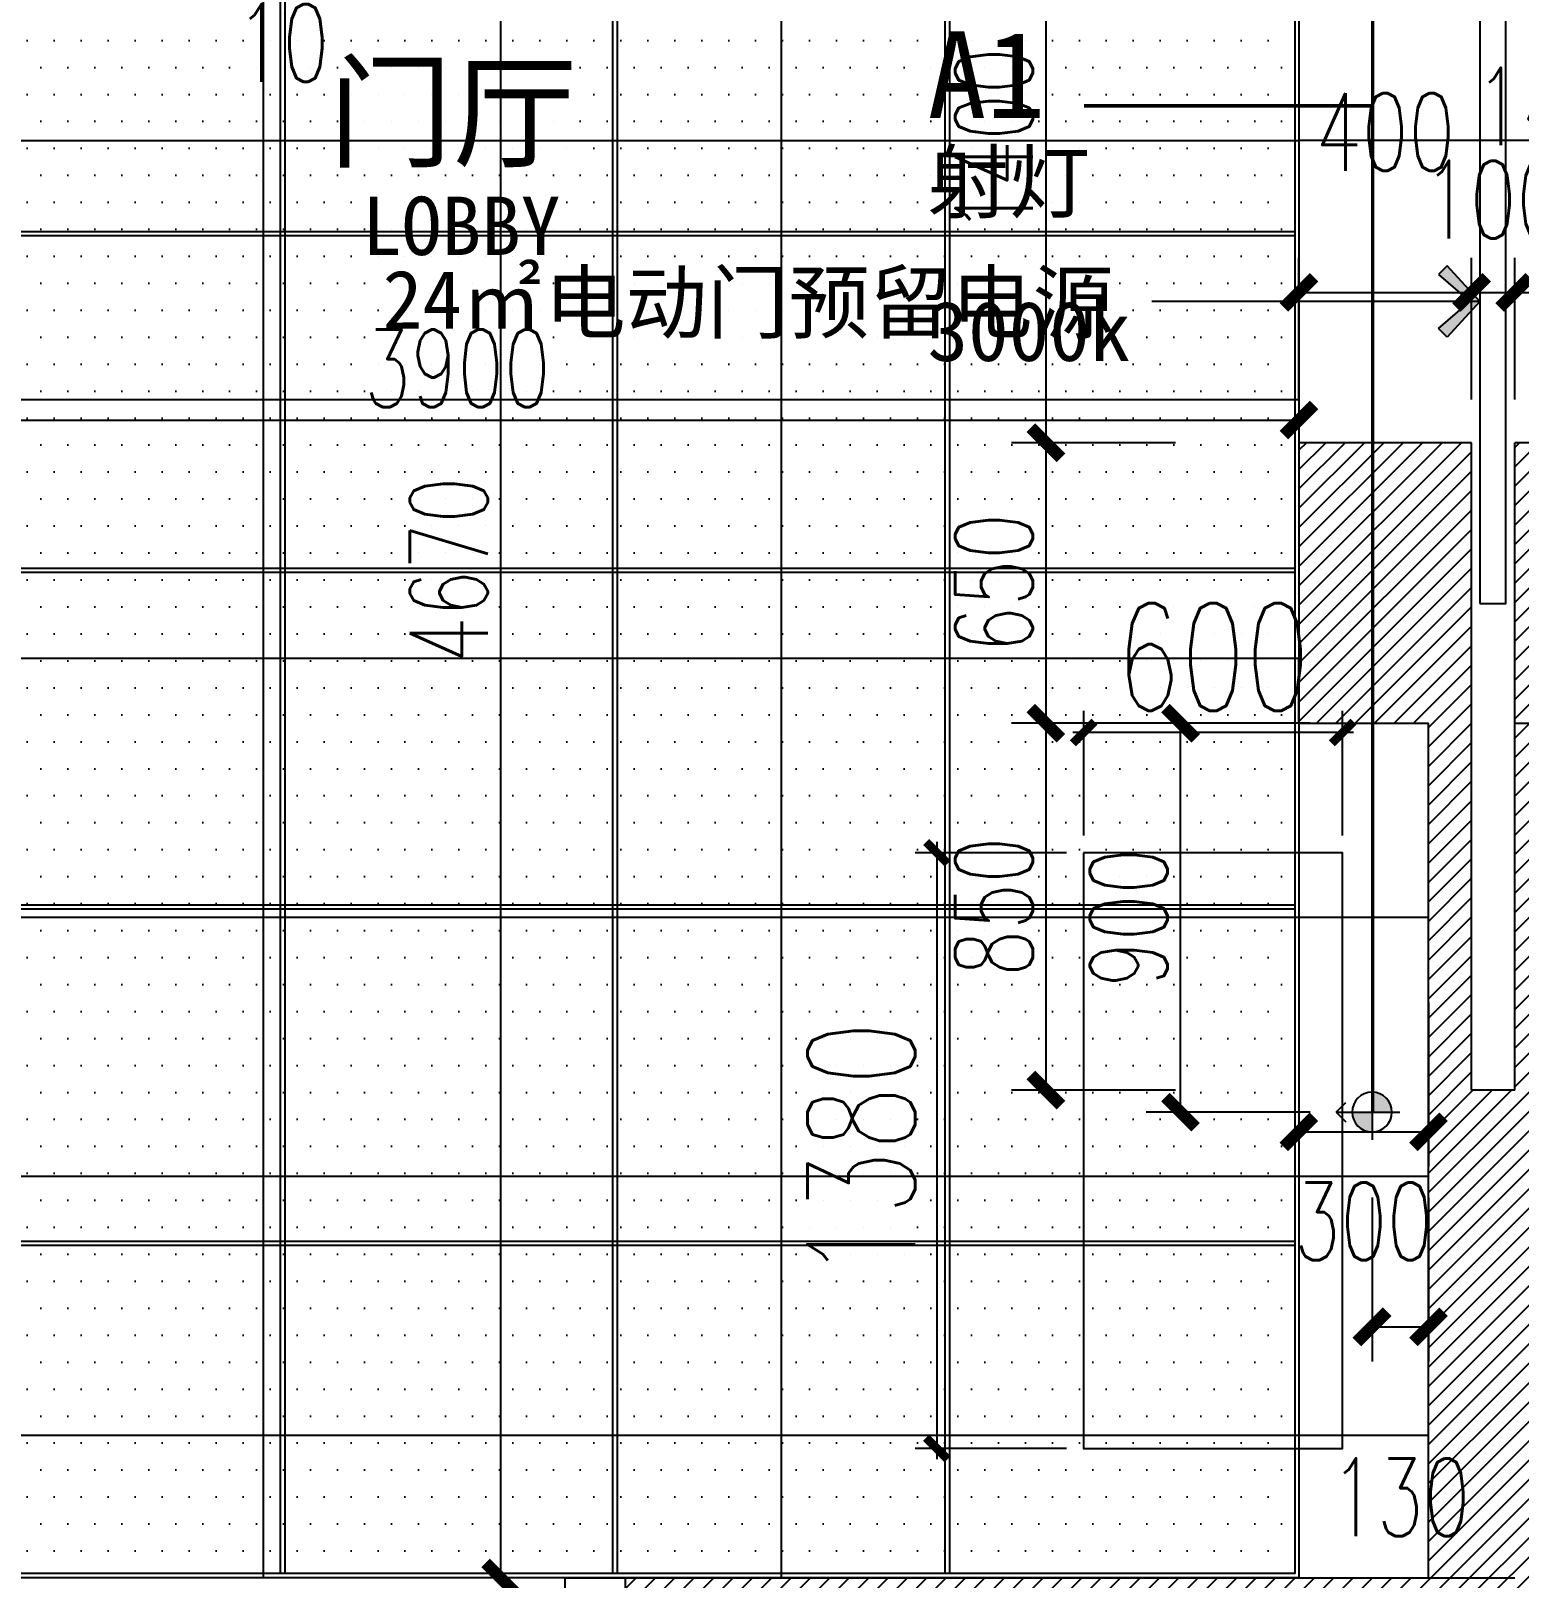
# Model space of a CAD drawing. Header units: millimetres. Extents: x 5625199 to 7433318, y -3316392 to -2552493.
# Drawn here: x 5901811 to 5905259, y -2589870 to -2586285 of the extents above; entities that cross this region are included whole.
import ezdxf

# ---------------------------------------------------------------- set-up
doc = ezdxf.new("R2010")
doc.units = ezdxf.units.MM
doc.header["$PDMODE"] = 35
doc.header["$PDSIZE"] = -10
for name, color, linetype in [('8', 8, 'Continuous'), ('PL-地坪线', 8, 'Continuous'), ('PL-天花', 30, 'Continuous'), ('PL-天花尺寸', 155, 'Continuous'), ('PL-文字标注', 2, 'Continuous'), ('PL-新建墙体', 5, 'Continuous'), ('PL-新建墙体尺寸', 155, 'Continuous'), ('PL-活动家具', 15, 'Continuous'), ('PL-灯具', 2, 'Continuous'), ('PL-灯具尺寸', 155, 'Continuous'), ('PL-门', 4, 'Continuous'), ('TXT【文字】', 8, 'Continuous'), ('开关', 1, 'Continuous'), ('插座', 1, 'Continuous')]:
    doc.layers.add(name, color=color, linetype=linetype)
doc.styles.add('MFD-英文', font='stylu.ttf')
doc.styles.add('STYLE2', font='simhei.ttf')
doc.styles.add('标注-尺寸', font='simplex.shx', dxfattribs={"width": 0.7})
doc.styles.add('黑体', font='simhei.ttf')
doc.dimstyles.new('100', dxfattribs={"dimtxt": 180, "dimasz": 70, "dimexe": 80, "dimexo": 100, "dimgap": 30, "dimtad": 1, "dimdec": 0, "dimrnd": 5, "dimdsep": 46, "dimtxsty": '标注-尺寸', "dimblk": 'ARCHTICK', "dimcen": 0.2, "dimdle": 5, "dimclrd": 8, "dimclre": 8, "dimclrt": 2, "dimadec": 0, "dimazin": 0, "dimtfac": 1, "dimtdec": 0, "dimtmove": 2, "dimatfit": 3, "dimldrblk": 'ccccc', "dimfxl": 300, "dimfxlon": 1, "dimtolj": 1, "dimtzin": 0, "dimarcsym": 0})
doc.dimstyles.new('MS55', dxfattribs={"dimscale": 0, "dimtxt": 5, "dimasz": 1, "dimexe": 1, "dimexo": 0.8, "dimgap": 1, "dimtad": 1, "dimdec": 0, "dimrnd": 5, "dimdsep": 46, "dimtxsty": '标注-尺寸', "dimblk": 'ARCHTICK', "dimcen": 0, "dimdle": 0.5, "dimclrd": 256, "dimclre": 256, "dimclrt": 50, "dimadec": 0, "dimazin": 0, "dimtfac": 1, "dimtdec": 0, "dimtix": 1, "dimtofl": 0, "dimtmove": 2, "dimatfit": 3, "dimldrblk": 'jt2', "dimfxl": 6, "dimfxlon": 1, "dimtvp": 1, "dimtolj": 1, "dimtzin": 0, "dimarcsym": 0})
doc.dimstyles.new('副本 100', dxfattribs={"dimscale": 0.8, "dimtxt": 180, "dimasz": 70, "dimexe": 80, "dimexo": 100, "dimgap": 30, "dimtad": 1, "dimdec": 0, "dimrnd": 5, "dimdsep": 46, "dimtxsty": '标注-尺寸', "dimblk": 'ARCHTICK', "dimcen": 0.2, "dimdle": 5, "dimclrd": 8, "dimclre": 8, "dimclrt": 2, "dimadec": 0, "dimazin": 0, "dimtfac": 1, "dimtdec": 0, "dimtmove": 2, "dimatfit": 3, "dimldrblk": 'ccccc', "dimfxl": 300, "dimfxlon": 1, "dimtolj": 1, "dimtzin": 0, "dimarcsym": 0})
pattern_1 = [(45, (273402.825, -417409.755), (-22.4506403, 22.4506403), [])]

# ---------------------------------------------------------------- blocks, each defined once
blk = doc.blocks.new('_ArchTick')
at = {"color": 0, "linetype": 'ByBlock', "const_width": 0.4}
blk.add_lwpolyline([(-0.5, -0.5), (0.5, 0.5)], dxfattribs=at)
blk = doc.blocks.new('*D18')
at = {"layer": 'Defpoints', "color": 0, "transparency": 16777216}
for p in [(5905149.4, -2586891.2), (5904749.5, -2587239.4), (5905149.4, -2587239.4)]:
    blk.add_point(p, dxfattribs=at)
at = {"layer": 'PL-新建墙体尺寸', "color": 8, "lineweight": -2, "ltscale": 500, "transparency": 16777216}
for p, q in [((5904749.5, -2587139.4), (5904749.5, -2586811.2)), ((5905149.4, -2587139.4), (5905149.4, -2586811.2)), ((5904744.5, -2586891.2), (5905154.4, -2586891.2))]:
    blk.add_line(p, q, dxfattribs=at)
at = {"layer": 'PL-新建墙体尺寸', "color": 8, "linetype": 'ByBlock', "lineweight": -2, "transparency": 16777216, "xscale": 70, "yscale": 70, "zscale": 70, "rotation": 180}
blk.add_blockref('_ArchTick', (5904749.5, -2586891.2), dxfattribs=at)
at = {"layer": 'PL-新建墙体尺寸', "color": 8, "linetype": 'ByBlock', "lineweight": -2, "transparency": 16777216, "xscale": 70, "yscale": 70, "zscale": 70}
blk.add_blockref('_ArchTick', (5905149.4, -2586891.2), dxfattribs=at)
at = {"layer": 'PL-新建墙体尺寸', "color": 2, "ltscale": 500, "transparency": 16777216, "insert": (5904949.4, -2586519.2), "char_height": 180, "attachment_point": 5, "style": '标注-尺寸'}
blk.add_mtext('\\A1;400', dxfattribs=at)
blk = doc.blocks.new('ccccc')
h = blk.add_hatch(color=44)
h.dxf.hatch_style = 1
h.paths.add_polyline_path([(-1.713, -1.115), (-1.349, -1.475), (0, 0), (-1.349, 1.475), (-1.713, 1.115), (-0.424, 0)])
at = {"color": 44}
for p, q in [((-1.349, 1.475), (-1.713, 1.115)), ((-1.713, 1.115), (-0.424, 0)), ((0, 0), (-1.349, 1.475)), ((-0.424, 0), (-5.067, 0)), ((-1.713, -1.115), (-0.424, 0)), ((0, 0), (-1.349, -1.475)), ((-1.349, -1.475), (-1.713, -1.115))]:
    blk.add_line(p, q, dxfattribs=at)
blk = doc.blocks.new('*D75')
at = {"layer": 'Defpoints', "color": 0, "transparency": 16777216}
for p in [(5902389.4, -2585979.9), (5902399.4, -2585979.9), (5902399.4, -2586108.2)]:
    blk.add_point(p, dxfattribs=at)
at = {"layer": 'PL-天花尺寸', "color": 8, "lineweight": -2, "ltscale": 500, "transparency": 16777216}
for p, q in [((5902389.4, -2586079.9), (5902389.4, -2586188.2)), ((5902399.4, -2586079.9), (5902399.4, -2586188.2)), ((5902389.4, -2586108.2), (5902319.4, -2586108.2)), ((5902384.4, -2586108.2), (5902404.4, -2586108.2)), ((5902399.4, -2586108.2), (5902469.4, -2586108.2))]:
    blk.add_line(p, q, dxfattribs=at)
at = {"layer": 'PL-天花尺寸', "color": 8, "linetype": 'ByBlock', "lineweight": -2, "transparency": 16777216, "xscale": 70, "yscale": 70, "zscale": 70}
blk.add_blockref('_ArchTick', (5902389.4, -2586108.2), dxfattribs=at)
at = {"layer": 'PL-天花尺寸', "color": 8, "linetype": 'ByBlock', "lineweight": -2, "transparency": 16777216, "xscale": 70, "yscale": 70, "zscale": 70, "rotation": 180}
blk.add_blockref('_ArchTick', (5902399.4, -2586108.2), dxfattribs=at)
at = {"layer": 'PL-天花尺寸', "color": 2, "ltscale": 500, "transparency": 16777216, "insert": (5902394.4, -2586312.9), "char_height": 180, "attachment_point": 5, "style": '标注-尺寸'}
blk.add_mtext('\\A1;10', dxfattribs=at)
blk = doc.blocks.new('*D81')
at = {"layer": 'Defpoints', "color": 0, "transparency": 16777216}
for p in [(5903159.4, -2585199.4), (5902899.7, -2589869.9), (5903201.9, -2589869.9)]:
    blk.add_point(p, dxfattribs=at)
at = {"layer": 'PL-天花尺寸', "color": 8, "lineweight": -2, "ltscale": 500, "transparency": 16777216}
for p, q in [((5902899.7, -2585194.4), (5902899.7, -2589874.9)), ((5903059.4, -2585199.4), (5902819.7, -2585199.4)), ((5903101.9, -2589869.9), (5902819.7, -2589869.9))]:
    blk.add_line(p, q, dxfattribs=at)
at = {"layer": 'PL-天花尺寸', "color": 8, "linetype": 'ByBlock', "lineweight": -2, "transparency": 16777216, "xscale": 70, "yscale": 70, "zscale": 70}
for p, rotation in [((5902899.7, -2585199.4), 90), ((5902899.7, -2589869.9), 270)]:
    blk.add_blockref('_ArchTick', p, dxfattribs=dict(at, rotation=rotation))
at = {"layer": 'PL-天花尺寸', "color": 2, "ltscale": 500, "transparency": 16777216, "insert": (5902779.7, -2587534.7), "char_height": 180, "attachment_point": 5, "rotation": 90, "style": '标注-尺寸'}
blk.add_mtext('\\A1;4670', dxfattribs=at)
blk = doc.blocks.new('*D82')
at = {"layer": 'Defpoints', "color": 0, "transparency": 16777216}
for p in [(5900849.4, -2586655), (5904749.5, -2586655), (5904749.5, -2587187)]:
    blk.add_point(p, dxfattribs=at)
at = {"layer": 'PL-天花尺寸', "color": 8, "lineweight": -2, "ltscale": 500, "transparency": 16777216}
for p, q in [((5900849.4, -2586887), (5900849.4, -2587267)), ((5904749.5, -2586887), (5904749.5, -2587267)), ((5900844.4, -2587187), (5904754.5, -2587187))]:
    blk.add_line(p, q, dxfattribs=at)
at = {"layer": 'PL-天花尺寸', "color": 8, "linetype": 'ByBlock', "lineweight": -2, "transparency": 16777216, "xscale": 70, "yscale": 70, "zscale": 70, "rotation": 180}
blk.add_blockref('_ArchTick', (5900849.4, -2587187), dxfattribs=at)
at = {"layer": 'PL-天花尺寸', "color": 8, "linetype": 'ByBlock', "lineweight": -2, "transparency": 16777216, "xscale": 70, "yscale": 70, "zscale": 70}
blk.add_blockref('_ArchTick', (5904749.5, -2587187), dxfattribs=at)
at = {"layer": 'PL-天花尺寸', "color": 2, "ltscale": 500, "transparency": 16777216, "insert": (5902799.4, -2587067), "char_height": 180, "attachment_point": 5, "style": '标注-尺寸'}
blk.add_mtext('\\A1;3900', dxfattribs=at)
blk = doc.blocks.new('黑石hei10.cn06063789')
h = blk.add_hatch(color=8)
h.paths.add_polyline_path([(0, 42), (30, 42, 0.414214), (0, 72)])
h.paths.add_polyline_path([(0, 42), (-30, 42, 0.414214), (0, 12)])
at = {"color": 0}
for p, q in [((0, 96), (-14.6, 81.4)), ((0, 96), (0, 0)), ((0, 96), (14.6, 81.4)), ((-42, 42), (42, 42))]:
    blk.add_line(p, q, dxfattribs=at)
blk.add_circle((0, 42), 30, dxfattribs=at)
blk = doc.blocks.new('*U625')
at = {"layer": 'PL-灯具'}
blk.add_blockref('黑石hei10.cn06063789', (0, -42), dxfattribs=at)
blk = doc.blocks.new('*D763')
at = {"layer": 'Defpoints', "color": 0, "transparency": 16777216}
for p in [(5905249.4, -2586891.2), (5905149.4, -2587239.4), (5905249.4, -2587239.4)]:
    blk.add_point(p, dxfattribs=at)
at = {"layer": 'PL-新建墙体尺寸', "color": 8, "lineweight": -2, "ltscale": 500, "transparency": 16777216}
for p, q in [((5905149.4, -2587139.4), (5905149.4, -2586811.2)), ((5905249.4, -2587139.4), (5905249.4, -2586811.2)), ((5905144.4, -2586891.2), (5905254.4, -2586891.2))]:
    blk.add_line(p, q, dxfattribs=at)
at = {"layer": 'PL-新建墙体尺寸', "color": 8, "linetype": 'ByBlock', "lineweight": -2, "transparency": 16777216, "xscale": 70, "yscale": 70, "zscale": 70, "rotation": 180}
blk.add_blockref('_ArchTick', (5905149.4, -2586891.2), dxfattribs=at)
at = {"layer": 'PL-新建墙体尺寸', "color": 8, "linetype": 'ByBlock', "lineweight": -2, "transparency": 16777216, "xscale": 70, "yscale": 70, "zscale": 70}
blk.add_blockref('_ArchTick', (5905249.4, -2586891.2), dxfattribs=at)
at = {"layer": 'PL-新建墙体尺寸', "color": 2, "ltscale": 500, "transparency": 16777216, "insert": (5905199.4, -2586676.2), "char_height": 180, "attachment_point": 5, "style": '标注-尺寸'}
blk.add_mtext('\\A1;100', dxfattribs=at)
blk = doc.blocks.new('*D764')
at = {"layer": 'Defpoints', "color": 0, "transparency": 16777216}
for p in [(5905389.4, -2586891.2), (5905249.4, -2587239.4), (5905389.4, -2587239.4)]:
    blk.add_point(p, dxfattribs=at)
at = {"layer": 'PL-新建墙体尺寸', "color": 8, "lineweight": -2, "ltscale": 500, "transparency": 16777216}
for p, q in [((5905249.4, -2587139.4), (5905249.4, -2586811.2)), ((5905389.4, -2587139.4), (5905389.4, -2586811.2)), ((5905244.4, -2586891.2), (5905394.4, -2586891.2))]:
    blk.add_line(p, q, dxfattribs=at)
at = {"layer": 'PL-新建墙体尺寸', "color": 8, "linetype": 'ByBlock', "lineweight": -2, "transparency": 16777216, "xscale": 70, "yscale": 70, "zscale": 70, "rotation": 180}
blk.add_blockref('_ArchTick', (5905249.4, -2586891.2), dxfattribs=at)
at = {"layer": 'PL-新建墙体尺寸', "color": 8, "linetype": 'ByBlock', "lineweight": -2, "transparency": 16777216, "xscale": 70, "yscale": 70, "zscale": 70}
blk.add_blockref('_ArchTick', (5905389.4, -2586891.2), dxfattribs=at)
at = {"layer": 'PL-新建墙体尺寸', "color": 2, "ltscale": 500, "transparency": 16777216, "insert": (5905319.4, -2586460.3), "char_height": 180, "attachment_point": 5, "style": '标注-尺寸'}
blk.add_mtext('\\A1;140', dxfattribs=at)
blk = doc.blocks.new('*D767')
at = {"layer": 'Defpoints', "color": 0, "transparency": 16777216}
for p in [(5904749.4, -2585839.4), (5904163, -2587239.4), (5904749.4, -2587239.4)]:
    blk.add_point(p, dxfattribs=at)
at = {"layer": 'PL-新建墙体尺寸', "color": 8, "lineweight": -2, "ltscale": 500, "transparency": 16777216}
for p, q in [((5904463, -2585839.4), (5904083, -2585839.4)), ((5904163, -2585834.4), (5904163, -2587244.4)), ((5904463, -2587239.4), (5904083, -2587239.4))]:
    blk.add_line(p, q, dxfattribs=at)
at = {"layer": 'PL-新建墙体尺寸', "color": 8, "linetype": 'ByBlock', "lineweight": -2, "transparency": 16777216, "xscale": 70, "yscale": 70, "zscale": 70}
for p, rotation in [((5904163, -2585839.4), 90), ((5904163, -2587239.4), 270)]:
    blk.add_blockref('_ArchTick', p, dxfattribs=dict(at, rotation=rotation))
at = {"layer": 'PL-新建墙体尺寸', "color": 2, "ltscale": 500, "transparency": 16777216, "insert": (5904043, -2586539.4), "char_height": 180, "attachment_point": 5, "rotation": 90, "style": '标注-尺寸'}
blk.add_mtext('\\A1;1400', dxfattribs=at)
blk = doc.blocks.new('*D768')
at = {"layer": 'Defpoints', "color": 0, "transparency": 16777216}
for p in [(5904749.4, -2587239.4), (5904163, -2587889.4), (5904749.5, -2587889.4)]:
    blk.add_point(p, dxfattribs=at)
at = {"layer": 'PL-新建墙体尺寸', "color": 8, "lineweight": -2, "ltscale": 500, "transparency": 16777216}
for p, q in [((5904463, -2587239.4), (5904083, -2587239.4)), ((5904163, -2587234.4), (5904163, -2587894.4)), ((5904463, -2587889.4), (5904083, -2587889.4))]:
    blk.add_line(p, q, dxfattribs=at)
at = {"layer": 'PL-新建墙体尺寸', "color": 8, "linetype": 'ByBlock', "lineweight": -2, "transparency": 16777216, "xscale": 70, "yscale": 70, "zscale": 70}
for p, rotation in [((5904163, -2587239.4), 90), ((5904163, -2587889.4), 270)]:
    blk.add_blockref('_ArchTick', p, dxfattribs=dict(at, rotation=rotation))
at = {"layer": 'PL-新建墙体尺寸', "color": 2, "ltscale": 500, "transparency": 16777216, "insert": (5904043, -2587564.4), "char_height": 180, "attachment_point": 5, "rotation": 90, "style": '标注-尺寸'}
blk.add_mtext('\\A1;650', dxfattribs=at)
blk = doc.blocks.new('*D769')
at = {"layer": 'Defpoints', "color": 0, "transparency": 16777216}
for p in [(5904749.5, -2587889.4), (5904163, -2588739.4), (5905199.4, -2588739.4)]:
    blk.add_point(p, dxfattribs=at)
at = {"layer": 'PL-新建墙体尺寸', "color": 8, "lineweight": -2, "ltscale": 500, "transparency": 16777216}
for p, q in [((5904163, -2587884.4), (5904163, -2588744.4)), ((5904463, -2587889.4), (5904083, -2587889.4)), ((5904463, -2588739.4), (5904083, -2588739.4))]:
    blk.add_line(p, q, dxfattribs=at)
at = {"layer": 'PL-新建墙体尺寸', "color": 8, "linetype": 'ByBlock', "lineweight": -2, "transparency": 16777216, "xscale": 70, "yscale": 70, "zscale": 70}
for p, rotation in [((5904163, -2587889.4), 90), ((5904163, -2588739.4), 270)]:
    blk.add_blockref('_ArchTick', p, dxfattribs=dict(at, rotation=rotation))
at = {"layer": 'PL-新建墙体尺寸', "color": 2, "ltscale": 500, "transparency": 16777216, "insert": (5904043, -2588314.4), "char_height": 180, "attachment_point": 5, "rotation": 90, "style": '标注-尺寸'}
blk.add_mtext('\\A1;850', dxfattribs=at)
blk = doc.blocks.new('*D770')
at = {"layer": 'Defpoints', "color": 0, "transparency": 16777216}
for p in [(5904749.4, -2587814.4), (5905049.4, -2587889.4), (5905049.4, -2588836.2)]:
    blk.add_point(p, dxfattribs=at)
at = {"layer": 'PL-新建墙体尺寸', "color": 8, "lineweight": -2, "ltscale": 500, "transparency": 16777216}
for p, q in [((5904749.4, -2588536.2), (5904749.4, -2588916.2)), ((5905049.4, -2588536.2), (5905049.4, -2588916.2)), ((5904744.4, -2588836.2), (5905054.4, -2588836.2))]:
    blk.add_line(p, q, dxfattribs=at)
at = {"layer": 'PL-新建墙体尺寸', "color": 8, "linetype": 'ByBlock', "lineweight": -2, "transparency": 16777216, "xscale": 70, "yscale": 70, "zscale": 70, "rotation": 180}
blk.add_blockref('_ArchTick', (5904749.4, -2588836.2), dxfattribs=at)
at = {"layer": 'PL-新建墙体尺寸', "color": 8, "linetype": 'ByBlock', "lineweight": -2, "transparency": 16777216, "xscale": 70, "yscale": 70, "zscale": 70}
blk.add_blockref('_ArchTick', (5905049.4, -2588836.2), dxfattribs=at)
at = {"layer": 'PL-新建墙体尺寸', "color": 2, "ltscale": 500, "transparency": 16777216, "insert": (5904899.4, -2589043.6), "char_height": 180, "attachment_point": 5, "style": '标注-尺寸'}
blk.add_mtext('\\A1;300', dxfattribs=at)
blk = doc.blocks.new('*D1219')
at = {"layer": '8', "lineweight": -2, "ltscale": 500, "transparency": 16777216}
for p, q in [((5900044.5, -2598054.5), (5900044.5, -2589844.9)), ((5900344.5, -2589869.9), (5899994.5, -2589869.9)), ((5900344.5, -2598029.5), (5899994.5, -2598029.5))]:
    blk.add_line(p, q, dxfattribs=at)
at = {"layer": 'Defpoints', "color": 0, "transparency": 16777216}
for p in [(5900044.5, -2589869.9), (5903189.4, -2589869.9), (5901108.9, -2598029.5)]:
    blk.add_point(p, dxfattribs=at)
at = {"layer": '8', "linetype": 'ByBlock', "lineweight": -2, "transparency": 16777216, "xscale": 50.00000000000001, "yscale": 50.00000000000001, "zscale": 50.00000000000001}
for p, rotation in [((5900044.5, -2589869.9), 90), ((5900044.5, -2598029.5), 270)]:
    blk.add_blockref('_ArchTick', p, dxfattribs=dict(at, rotation=rotation))
at = {"layer": '8', "color": 50, "ltscale": 500, "transparency": 16777216, "insert": (5899869.5, -2593949.7), "char_height": 250, "attachment_point": 5, "rotation": 90, "style": '标注-尺寸'}
blk.add_mtext('\\A1;8160', dxfattribs=at)
blk = doc.blocks.new('jt2')
at = {"ltscale": 0.1}
blk.add_line((0, 0), (-1, 0), dxfattribs=at)
at = {"color": 6, "ltscale": 0.1}
blk.add_lwpolyline([(-1.217, 1.261), (-0.717, 1.5), (0.019, 0), (-0.717, -1.5), (-1.217, -1.261), (0, 0), (-1.217, 1.261)], dxfattribs=at)
blk = doc.blocks.new('*D1220')
at = {"layer": '8', "lineweight": -2, "ltscale": 500, "transparency": 16777216}
for p, q in [((5900344.5, -2584049.3), (5899994.5, -2584049.3)), ((5900044.5, -2589894.9), (5900044.5, -2584024.3)), ((5900344.5, -2589869.9), (5899994.5, -2589869.9))]:
    blk.add_line(p, q, dxfattribs=at)
at = {"layer": 'Defpoints', "color": 0, "transparency": 16777216}
for p in [(5900044.5, -2584049.3), (5902316, -2584049.3), (5903189.4, -2589869.9)]:
    blk.add_point(p, dxfattribs=at)
at = {"layer": '8', "linetype": 'ByBlock', "lineweight": -2, "transparency": 16777216, "xscale": 50.00000000000001, "yscale": 50.00000000000001, "zscale": 50.00000000000001}
for p, rotation in [((5900044.5, -2584049.3), 90), ((5900044.5, -2589869.9), 270)]:
    blk.add_blockref('_ArchTick', p, dxfattribs=dict(at, rotation=rotation))
at = {"layer": '8', "color": 50, "ltscale": 500, "transparency": 16777216, "insert": (5899869.5, -2586959.6), "char_height": 250, "attachment_point": 5, "rotation": 90, "style": '标注-尺寸'}
blk.add_mtext('\\A1;5820', dxfattribs=at)
blk = doc.blocks.new('*D1223')
at = {"layer": '8', "lineweight": -2, "ltscale": 500, "transparency": 16777216}
for p, q in [((5899562.7, -2580084.3), (5899562.7, -2598054.5)), ((5899862.7, -2580109.3), (5899512.7, -2580109.3)), ((5899862.7, -2598029.5), (5899512.7, -2598029.5))]:
    blk.add_line(p, q, dxfattribs=at)
at = {"layer": 'Defpoints', "color": 0, "transparency": 16777216}
for p in [(5903057.3, -2580109.3), (5899562.7, -2598029.5), (5903639.4, -2598029.5)]:
    blk.add_point(p, dxfattribs=at)
at = {"layer": '8', "linetype": 'ByBlock', "lineweight": -2, "transparency": 16777216, "xscale": 50.00000000000001, "yscale": 50.00000000000001, "zscale": 50.00000000000001}
for p, rotation in [((5899562.7, -2580109.3), 90), ((5899562.7, -2598029.5), 270)]:
    blk.add_blockref('_ArchTick', p, dxfattribs=dict(at, rotation=rotation))
at = {"layer": '8', "color": 50, "ltscale": 500, "transparency": 16777216, "insert": (5899387.7, -2589069.4), "char_height": 250, "attachment_point": 5, "rotation": 90, "style": '标注-尺寸'}
blk.add_mtext('\\A1;17920', dxfattribs=at)
blk = doc.blocks.new('*D1409')
at = {"layer": 'Defpoints', "color": 0, "transparency": 16777216}
for p in [(5904250.6, -2588189.4), (5903910.5, -2589569.9), (5904250.6, -2589569.9)]:
    blk.add_point(p, dxfattribs=at)
at = {"layer": 'TXT【文字】', "lineweight": -2, "ltscale": 500, "transparency": 16777216}
for p, q in [((5903910.5, -2588164.4), (5903910.5, -2589594.9)), ((5904210.5, -2588189.4), (5903860.5, -2588189.4)), ((5904210.5, -2589569.9), (5903860.5, -2589569.9))]:
    blk.add_line(p, q, dxfattribs=at)
at = {"layer": 'TXT【文字】', "linetype": 'ByBlock', "lineweight": -2, "transparency": 16777216, "xscale": 50.00000000000001, "yscale": 50.00000000000001, "zscale": 50.00000000000001}
for p, rotation in [((5903910.5, -2588189.4), 90), ((5903910.5, -2589569.9), 270)]:
    blk.add_blockref('_ArchTick', p, dxfattribs=dict(at, rotation=rotation))
at = {"layer": 'TXT【文字】', "color": 50, "ltscale": 500, "transparency": 16777216, "insert": (5903735.5, -2588879.7), "char_height": 250, "attachment_point": 5, "rotation": 90, "style": '标注-尺寸'}
blk.add_mtext('\\A1;1380', dxfattribs=at)
blk = doc.blocks.new('*D1410')
at = {"layer": 'Defpoints', "color": 0, "transparency": 16777216}
for p in [(5904250.6, -2587910.9), (5904250.6, -2588189.4), (5904850.6, -2588189.4)]:
    blk.add_point(p, dxfattribs=at)
at = {"layer": 'TXT【文字】', "lineweight": -2, "ltscale": 500, "transparency": 16777216}
for p, q in [((5904250.6, -2588149.4), (5904250.6, -2587860.9)), ((5904850.6, -2588149.4), (5904850.6, -2587860.9)), ((5904875.6, -2587910.9), (5904225.6, -2587910.9))]:
    blk.add_line(p, q, dxfattribs=at)
at = {"layer": 'TXT【文字】', "linetype": 'ByBlock', "lineweight": -2, "transparency": 16777216, "xscale": 50.00000000000001, "yscale": 50.00000000000001, "zscale": 50.00000000000001, "rotation": 180}
blk.add_blockref('_ArchTick', (5904250.6, -2587910.9), dxfattribs=at)
at = {"layer": 'TXT【文字】', "linetype": 'ByBlock', "lineweight": -2, "transparency": 16777216, "xscale": 50.00000000000001, "yscale": 50.00000000000001, "zscale": 50.00000000000001}
blk.add_blockref('_ArchTick', (5904850.6, -2587910.9), dxfattribs=at)
at = {"layer": 'TXT【文字】', "color": 50, "ltscale": 500, "transparency": 16777216, "insert": (5904550.6, -2587735.9), "char_height": 250, "attachment_point": 5, "style": '标注-尺寸'}
blk.add_mtext('\\A1;600', dxfattribs=at)
blk = doc.blocks.new('*D1460')
at = {"layer": 'Defpoints', "color": 0, "transparency": 16777216}
for p in [(5904475.1, -2587889.4), (5904918.7, -2587889.4), (5904918.7, -2588790.5)]:
    blk.add_point(p, dxfattribs=at)
at = {"layer": 'PL-灯具尺寸', "color": 8, "lineweight": -2, "ltscale": 500, "transparency": 16777216}
for p, q in [((5904475.1, -2588795.5), (5904475.1, -2587884.4)), ((5904775.1, -2587889.4), (5904395.1, -2587889.4)), ((5904775.1, -2588790.5), (5904395.1, -2588790.5))]:
    blk.add_line(p, q, dxfattribs=at)
at = {"layer": 'PL-灯具尺寸', "color": 8, "linetype": 'ByBlock', "lineweight": -2, "transparency": 16777216, "xscale": 70, "yscale": 70, "zscale": 70}
for p, rotation in [((5904475.1, -2587889.4), 90), ((5904475.1, -2588790.5), 270)]:
    blk.add_blockref('_ArchTick', p, dxfattribs=dict(at, rotation=rotation))
at = {"layer": 'PL-灯具尺寸', "color": 2, "ltscale": 500, "transparency": 16777216, "insert": (5904355.1, -2588340), "char_height": 180, "attachment_point": 5, "rotation": 90, "style": '标注-尺寸'}
blk.add_mtext('\\A1;900', dxfattribs=at)
blk = doc.blocks.new('*D1461')
at = {"layer": 'Defpoints', "color": 0, "transparency": 16777216}
for p in [(5904918.7, -2588790.5), (5905049.4, -2588790.5), (5905049.4, -2589288)]:
    blk.add_point(p, dxfattribs=at)
at = {"layer": 'PL-灯具尺寸', "color": 8, "lineweight": -2, "ltscale": 500, "transparency": 16777216}
for p, q in [((5904918.7, -2588988), (5904918.7, -2589368)), ((5905049.4, -2588988), (5905049.4, -2589368)), ((5904913.7, -2589288), (5905054.4, -2589288))]:
    blk.add_line(p, q, dxfattribs=at)
at = {"layer": 'PL-灯具尺寸', "color": 8, "linetype": 'ByBlock', "lineweight": -2, "transparency": 16777216, "xscale": 70, "yscale": 70, "zscale": 70, "rotation": 180}
blk.add_blockref('_ArchTick', (5904918.7, -2589288), dxfattribs=at)
at = {"layer": 'PL-灯具尺寸', "color": 8, "linetype": 'ByBlock', "lineweight": -2, "transparency": 16777216, "xscale": 70, "yscale": 70, "zscale": 70}
blk.add_blockref('_ArchTick', (5905049.4, -2589288), dxfattribs=at)
at = {"layer": 'PL-灯具尺寸', "color": 2, "ltscale": 500, "transparency": 16777216, "insert": (5904984.1, -2589683), "char_height": 180, "attachment_point": 5, "style": '标注-尺寸'}
blk.add_mtext('\\A1;130', dxfattribs=at)

msp = doc.modelspace()

# ---------------------------------------------------------------- hatches: boundary and pattern name
at = {"layer": 'PL-地坪线', "ltscale": 500}
h = msp.add_hatch(dxfattribs=at)
h.set_pattern_fill('_USER', color=250, scale=1200, angle=90, pattern_type=0)
h.set_pattern_definition([(90, (5919849.4, -2585359.4), (-1200, 7e-14), [])])
h.paths.add_polyline_path([(5927018.95, -2585729.48), (5927018.95, -2585339.42), (5925478.78, -2585339.42), (5925328.78, -2585339.42), (5923168.78, -2585339.42), (5923068.78, -2585339.42), (5923018.78, -2585339.42), (5923018.78, -2585289.42), (5923018.78, -2585189.42), (5923018.78, -2580509.31), (5923018.78, -2580109.31), (5922418.78, -2580109.31), (5921357.27, -2580109.31), (5920757.27, -2580109.31), (5915357.27, -2580109.31), (5914757.27, -2580109.31), (5909357.27, -2580109.31), (5908757.27, -2580109.31), (5905389.39, -2580109.31), (5905389.39, -2583909.31), (5905389.39, -2584049.31), (5905389.39, -2585189.42), (5907850.52, -2585189.42), (5907850.52, -2584589.42), (5908000.52, -2584589.42), (5908600.52, -2584589.42), (5908750.52, -2584589.42), (5908750.52, -2585189.42), (5912854.13, -2585189.42), (5912854.13, -2584589.42), (5913004.13, -2584589.42), (5913004.13, -2585339.42), (5915404.13, -2585339.42), (5915404.13, -2584589.42), (5915554.13, -2584589.42), (5915554.13, -2585189.42), (5919699.42, -2585189.42), (5919699.42, -2584589.42), (5919849.42, -2584589.42), (5919849.42, -2585339.42), (5919849.42, -2585349.42), (5919849.42, -2585359.42), (5919849.42, -2587719.42), (5919849.42, -2587729.42), (5919849.42, -2587739.42), (5919849.42, -2588489.42), (5919699.42, -2588489.42), (5919699.42, -2587889.42), (5915554.13, -2587889.42), (5915554.13, -2588489.42), (5915404.13, -2588489.42), (5915404.13, -2587739.42), (5913004.13, -2587739.42), (5913004.13, -2588489.42), (5912854.13, -2588489.42), (5912854.13, -2587889.42), (5908750.52, -2587889.42), (5908750.52, -2588489.42), (5908600.52, -2588489.42), (5908600.52, -2587739.42), (5908000.52, -2587739.42), (5908000.52, -2588489.42), (5907850.52, -2588489.42), (5907850.52, -2587889.42), (5905389.66, -2587889.42), (5905389.39, -2590009.53), (5903189.37, -2590009.53), (5903189.37, -2598029.48), (5905109.37, -2598029.48), (5907882.09, -2598029.48), (5920336.21, -2598029.48), (5923109.37, -2598029.48), (5925063.95, -2598029.48), (5926523.14, -2598029.48), (5927018.96, -2598029.48), (5927018.94, -2597729.66), (5926984.21, -2595029.85), (5923018.77, -2595029.85), (5923018.77, -2593127.21), (5923152.98, -2593127.21), (5923152.98, -2593687.74), (5923224.03, -2593687.74), (5924124.04, -2593687.74), (5924787.2, -2593687.74), (5924787.2, -2591366.67), (5924124.04, -2591366.67), (5923224.03, -2591366.67), (5923152.98, -2591366.67), (5923152.98, -2591927.2), (5923018.77, -2591927.2), (5923018.77, -2591579.55), (5921718.77, -2591579.55), (5921718.77, -2595029.85), (5921568.77, -2595029.85), (5921568.77, -2591579.55), (5921468.77, -2591579.55), (5921468.77, -2591429.55), (5923018.77, -2591429.55), (5923018.77, -2589809.55), (5927018.95, -2589809.55), (5927018.95, -2586329.48), (5927018.95, -2585774.42)])
h.paths.add_polyline_path([(5906475.65, -2595493.67), (5907291.12, -2595493.67), (5907698.86, -2596199.89), (5907291.12, -2596906.11), (5906475.65, -2596906.11), (5906067.92, -2596199.89)], flags=16)
h.paths.add_polyline_path([(5906533.39, -2595593.67), (5907233.39, -2595593.67), (5907583.39, -2596199.89), (5907233.39, -2596806.11), (5906533.39, -2596806.11), (5906183.39, -2596199.89)], flags=0)
h.paths.add_polyline_path([(5907239.37, -2596199.48, 1), (5906539.37, -2596199.48, 1)], flags=0)
h = msp.add_hatch(dxfattribs=at)
h.set_pattern_fill('_USER', color=250, scale=600, pattern_type=0)
h.set_pattern_definition([(0, (5919849.4, -2586539.4), (0, 600), [])])
h.paths.add_polyline_path([(5900849.36, -2584049.31), (5900849.36, -2586519.8), (5900849.26, -2586559.8), (5900849.26, -2588379.8), (5900849.36, -2588419.8), (5900849.36, -2589869.9), (5903049.37, -2589869.9), (5903189.37, -2589869.9), (5905049.39, -2589869.9), (5905049.39, -2587889.42), (5904749.49, -2587889.42), (5904749.39, -2587739.42), (5904749.47, -2587239.42), (5904749.41, -2586539.42), (5904749.41, -2585839.42), (5904749.39, -2585339.42), (5904749.39, -2585189.42), (5905249.39, -2585189.42), (5905249.39, -2584049.31)])
h = msp.add_hatch(dxfattribs=at)
h.set_pattern_fill('_USER', color=250, scale=1200, angle=90, pattern_type=0)
h.set_pattern_definition([(90, (5904749.5, -2587239.4), (-1200, 7e-14), [])])
h.paths.add_polyline_path([(5900849.36, -2584049.31), (5900849.36, -2586519.8), (5900849.26, -2586559.8), (5900849.26, -2588379.8), (5900849.36, -2588419.8), (5900849.36, -2589869.9), (5903049.37, -2589869.9), (5903189.37, -2589869.9), (5905049.39, -2589869.9), (5905049.39, -2587889.42), (5904749.49, -2587889.42), (5904749.39, -2587739.42), (5904749.47, -2587239.42), (5904749.41, -2586539.42), (5904749.41, -2585839.42), (5904749.39, -2585339.42), (5904749.39, -2585189.42), (5905249.39, -2585189.42), (5905249.39, -2584049.31)])
at = {"layer": 'PL-天花'}
h = msp.add_hatch(dxfattribs=at)
h.set_pattern_fill('DOTS', color=250, scale=1000)
h.set_pattern_definition([(0, (4527146.766, -2633994.735), (31.25, 62.5), [0, -62.5])])
h.paths.add_polyline_path([(5900859.36, -2585179.42), (5904739.49, -2585179.42), (5904739.49, -2589839.9), (5900859.36, -2589839.9)])
at = {"layer": 'PL-新建墙体'}
h = msp.add_hatch(dxfattribs=at)
h.set_pattern_fill('ANSI31', color=251, scale=10)
h.set_pattern_definition(pattern_1)
h.paths.add_polyline_path([(5905249.39, -2589869.9), (5905249.39, -2588739.42), (5905149.39, -2588739.42), (5905149.39, -2587239.42), (5904749.47, -2587239.42), (5904749.39, -2587739.42), (5904749.49, -2587889.42), (5905049.39, -2587889.42), (5905049.39, -2589869.9)])
h.paths.add_polyline_path([(5907850.52, -2587889.42), (5907850.52, -2588489.42), (5908000.52, -2588489.42), (5908000.52, -2587739.42), (5905389.39, -2587739.42), (5905389.39, -2587239.42), (5905249.39, -2587239.42), (5905249.39, -2587889.42), (5905389.66, -2587889.42), (5905620.09, -2587889.42), (5907620.09, -2587889.42)])
h = msp.add_hatch(dxfattribs=at)
h.set_pattern_fill('ANSI31', color=251, scale=10)
h.set_pattern_definition(pattern_1)
h.paths.add_polyline_path([(5905249.39, -2587889.42), (5905249.39, -2589869.9), (5903189.37, -2589869.9), (5903189.37, -2590009.53), (5905389.58, -2590009.53), (5905389.66, -2587889.42)])

# ---------------------------------------------------------------- linework, layer by layer
msp.add_line((5903049.37, -2598029.48), (5903049.37, -2589869.9))
at = {"ltscale": 500}
msp.add_line((5903189.37, -2590009.53), (5903189.37, -2589869.9), dxfattribs=at)
at = {"layer": 'PL-地坪线', "ltscale": 500}
msp.add_line((5904749.41, -2585739.42), (5904749.41, -2587339.42), dxfattribs=at)
at = {"layer": 'PL-地坪线', "color": 250, "ltscale": 500}
msp.add_line((5905389.39, -2586539.42), (5904749.41, -2586539.42), dxfattribs=at)
at = {"layer": 'PL-天花', "ltscale": 500}
msp.add_line((5904749.41, -2585729.42), (5904749.47, -2587319.42), dxfattribs=at)
for points in [[(5900849.36, -2585189.42), (5904749.49, -2585189.42), (5904749.49, -2589869.9), (5900849.36, -2589869.9)], [(5900859.36, -2585199.42), (5904739.49, -2585199.42), (5904739.49, -2589859.9), (5900859.36, -2589859.9)]]:
    msp.add_lwpolyline(points, close=True, dxfattribs=at)
at = {"layer": 'PL-天花', "color": 8, "ltscale": 500}
for points in [[(5902399.36, -2585199.42), (5902399.36, -2589859.9), (5902389.36, -2589859.9), (5902389.36, -2585199.42)], [(5903169.36, -2585199.42), (5903169.36, -2589859.9), (5903159.36, -2589859.9), (5903159.36, -2585199.42)], [(5903939.36, -2585199.42), (5903939.36, -2589859.9), (5903929.36, -2589859.9), (5903929.36, -2585199.42)], [(5900859.36, -2586749.9), (5904739.49, -2586749.9), (5904739.49, -2586759.9), (5900859.36, -2586759.9)], [(5900859.36, -2587529.9), (5904739.49, -2587529.9), (5904739.49, -2587539.9), (5900859.36, -2587539.9)], [(5900859.36, -2588309.9), (5904739.49, -2588309.9), (5904739.49, -2588319.9), (5900859.36, -2588319.9)], [(5900859.36, -2589089.9), (5904739.49, -2589089.9), (5904739.49, -2589099.9), (5900859.36, -2589099.9)]]:
    msp.add_lwpolyline(points, close=True, dxfattribs=at)
at = {"layer": 'PL-新建墙体'}
for p, q in [((5905149.39, -2587239.42), (5904749.46, -2587239.42)), ((5904749.47, -2587239.42), (5904749.49, -2587739.42)), ((5905149.39, -2588739.42), (5905149.39, -2587239.42)), ((5905249.39, -2588739.42), (5905249.39, -2587239.42)), ((5905389.39, -2587239.42), (5905249.39, -2587239.42)), ((5904749.49, -2587889.42), (5904749.39, -2587739.42)), ((5904749.49, -2587889.42), (5905049.39, -2587889.42)), ((5905049.39, -2589869.9), (5905049.39, -2587889.42)), ((5905249.39, -2587889.42), (5905389.39, -2587889.42)), ((5905249.39, -2588739.42), (5905149.39, -2588739.42)), ((5903049.37, -2589869.9), (5905249.39, -2589869.9))]:
    msp.add_line(p, q, dxfattribs=at)
at = {"layer": 'PL-活动家具'}
msp.add_lwpolyline([(5904250.56, -2588189.42), (5904250.56, -2589569.9), (5904850.56, -2589569.9), (5904850.56, -2588189.42)], close=True, dxfattribs=at)
at = {"layer": 'PL-门'}
msp.add_lwpolyline([(5905168.73, -2587612.24), (5905228.73, -2587612.24), (5905228.73, -2586212.24), (5905168.73, -2586212.24)], close=True, dxfattribs=at)
at = {"layer": '开关', "const_width": 7.95}
for points in [[(5904920.46, -2584759.69), (5904920.46, -2588790.51)], [(5904920.46, -2586458.87), (5904251.75, -2586458.87)]]:
    msp.add_lwpolyline(points, dxfattribs=at)

# ---------------------------------------------------------------- block references
at = {"layer": 'PL-灯具', "xscale": -1.536, "yscale": 1.536, "zscale": 1.536, "rotation": 89.99999999999991}
msp.add_blockref('*U625', (5904918.75, -2588790.51), dxfattribs=at)

# ---------------------------------------------------------------- texts
at = {"layer": 'PL-文字标注', "color": 2, "style": '黑体'}
for s, height, p in [('门厅', 211.2, (5902500.58, -2586578.84)), ('LOBBY', 135.168, (5902578.66, -2586804.47))]:
    msp.add_text(s, height=height, dxfattribs=at).set_placement(p)
at = {"layer": 'PL-文字标注', "color": 2, "insert": (5902626.41, -2586839.72), "char_height": 135.168, "width": 1611.8285, "attachment_point": 1, "style": '黑体'}
msp.add_mtext('24㎡', dxfattribs=at)
at = {"layer": '开关', "color": 2, "linetype": 'ByBlock', "ltscale": 500, "insert": (5903888.73, -2586286.45, 0), "char_height": 200.7245, "attachment_point": 1, "line_spacing_factor": 1.5, "style": 'MFD-英文'}
msp.add_mtext('{\\fSimSun|b0|i0|c134|p2;A1}', dxfattribs=at)
at = {"layer": '开关', "color": 2, "ltscale": 0.5, "insert": (5903888.64, -2586566.15, 0), "char_height": 138.24, "attachment_point": 1, "rotation": 0.01848, "line_spacing_factor": 1.5, "style": 'STYLE2'}
msp.add_mtext('{\\fSimSun|b0|i0|c134|p2;射灯\\P}3000k', dxfattribs=at)
at = {"layer": '插座', "color": 1, "ltscale": 0.5, "style": 'STYLE2'}
msp.add_text('电动门预留电源', height=138.24, rotation=0.01848, dxfattribs=at).set_placement((5903000.94, -2586983.6))

# ---------------------------------------------------------------- dimensions: what is measured, and where the dimension line sits
at = {"layer": '8', "color": 8, "ltscale": 500}
for base, p1, p2, picture, middle in [((5899562.67, -2598029.48), (5903057.27, -2580109.31), (5903639.37, -2598029.48), '*D1223', (5899387.67, -2589069.4)), ((5900044.47, -2584049.31), (5903189.37, -2589869.9), (5902316.04, -2584049.31), '*D1220', (5899869.47, -2586959.6)), ((5900044.47, -2589869.9), (5901108.94, -2598029.48), (5903189.37, -2589869.9), '*D1219', (5899869.47, -2593949.69))]:
    dim = msp.add_linear_dim(base=base, p1=p1, p2=p2, angle=90, dimstyle='MS55', override={"dimscale": 50}, dxfattribs=at)
    dim.commit()
    dim.dimension.update_dxf_attribs({"geometry": picture, "text_midpoint": middle})
at = {"layer": 'PL-天花尺寸', "ltscale": 500}
dim = msp.add_linear_dim(base=(5902899.66, -2589869.9), p1=(5903159.36, -2585199.42), p2=(5903201.85, -2589869.9), angle=90, dimstyle='100', dxfattribs=at)
dim.commit()
dim.dimension.update_dxf_attribs({"geometry": '*D81', "text_midpoint": (5902779.66, -2587534.66)})
dim = msp.add_linear_dim(base=(5902399.36, -2586108.24), p1=(5902389.36, -2585979.9), p2=(5902399.36, -2585979.9), dimstyle='100', dxfattribs=at)
dim.commit()
dim.dimension.update_dxf_attribs({"geometry": '*D75', "text_midpoint": (5902394.36, -2586312.92), "dimtype": 160})
dim = msp.add_linear_dim(base=(5904749.49, -2587187.05), p1=(5900849.36, -2586655), p2=(5904749.49, -2586655), dimstyle='100', dxfattribs=at)
dim.commit()
dim.dimension.update_dxf_attribs({"geometry": '*D82', "text_midpoint": (5902799.42, -2587067.05)})
at = {"layer": 'PL-新建墙体尺寸', "ltscale": 500}
for base, p1, p2, picture, middle in [((5904162.97, -2587239.42), (5904749.41, -2585839.42), (5904749.41, -2587239.42), '*D767', (5904042.97, -2586539.42)), ((5904162.97, -2587889.42), (5904749.41, -2587239.42), (5904749.49, -2587889.42), '*D768', (5904042.97, -2587564.42)), ((5904162.97, -2588739.42), (5904749.49, -2587889.42), (5905199.39, -2588739.42), '*D769', (5904042.97, -2588314.42))]:
    dim = msp.add_linear_dim(base=base, p1=p1, p2=p2, angle=90, dimstyle='100', override={"dimtxsty": '标注-尺寸', "dimldrblk": 'ccccc'}, dxfattribs=at)
    dim.commit()
    dim.dimension.update_dxf_attribs({"geometry": picture, "text_midpoint": middle})
for base, p1, p2, picture, middle in [((5905389.39, -2586891.16), (5905249.39, -2587239.42), (5905389.39, -2587239.42), '*D764', (5905319.39, -2586460.33)), ((5905149.39, -2586891.16), (5904749.47, -2587239.42), (5905149.39, -2587239.42), '*D18', (5904949.43, -2586519.19)), ((5905049.39, -2588836.17), (5904749.44, -2587814.42), (5905049.39, -2587889.42), '*D770', (5904899.42, -2589043.57))]:
    dim = msp.add_linear_dim(base=base, p1=p1, p2=p2, dimstyle='100', override={"dimtxsty": '标注-尺寸', "dimldrblk": 'ccccc'}, dxfattribs=at)
    dim.commit()
    dim.dimension.update_dxf_attribs({"geometry": picture, "text_midpoint": middle, "dimtype": 160})
dim = msp.add_linear_dim(base=(5905249.39, -2586891.16), p1=(5905149.39, -2587239.42), p2=(5905249.39, -2587239.42), dimstyle='100', override={"dimtxsty": '标注-尺寸', "dimldrblk": 'ccccc'}, dxfattribs=at)
dim.commit()
dim.dimension.update_dxf_attribs({"geometry": '*D763', "text_midpoint": (5905199.39, -2586676.16)})
at = {"layer": 'PL-灯具尺寸', "ltscale": 500}
dim = msp.add_linear_dim(base=(5904475.05, -2587889.42), p1=(5904918.75, -2588790.51), p2=(5904918.75, -2587889.42), angle=90, dimstyle='100', override={"dimtxsty": '标注-尺寸', "dimldrblk": 'ccccc'}, dxfattribs=at)
dim.commit()
dim.dimension.update_dxf_attribs({"geometry": '*D1460', "text_midpoint": (5904355.05, -2588339.97)})
dim = msp.add_linear_dim(base=(5905049.39, -2589288.03), p1=(5904918.75, -2588790.51), p2=(5905049.39, -2588790.51), dimstyle='100', override={"dimtxsty": '标注-尺寸', "dimldrblk": 'ccccc'}, dxfattribs=at)
dim.commit()
dim.dimension.update_dxf_attribs({"geometry": '*D1461', "text_midpoint": (5904984.07, -2589683.03)})
at = {"layer": 'TXT【文字】', "color": 8, "ltscale": 500}
dim = msp.add_linear_dim(base=(5904250.56, -2587910.86), p1=(5904850.56, -2588189.42), p2=(5904250.56, -2588189.42), dimstyle='MS55', override={"dimscale": 50, "dimtxsty": '标注-尺寸', "dimldrblk": 'jt2'}, dxfattribs=at)
dim.commit()
dim.dimension.update_dxf_attribs({"geometry": '*D1410', "text_midpoint": (5904550.56, -2587735.86)})
dim = msp.add_linear_dim(base=(5903910.48, -2589569.9), p1=(5904250.56, -2588189.42), p2=(5904250.56, -2589569.9), angle=90, dimstyle='MS55', override={"dimscale": 50, "dimtxsty": '标注-尺寸', "dimldrblk": 'jt2'}, dxfattribs=at)
dim.commit()
dim.dimension.update_dxf_attribs({"geometry": '*D1409', "text_midpoint": (5903735.48, -2588879.66)})

# ---------------------------------------------------------------- leaders
at = {"layer": '插座', "ltscale": 500}
msp.add_leader([(5905168.73, -2586912.24), (5904408.52, -2586912.24)], dimstyle='副本 100', override={"dimscale": 0.8, "dimtxt": 180, "dimasz": 70, "dimgap": 30, "dimtad": 0, "dimtxsty": '标注-尺寸', "dimclrd": 8, "dimldrblk": 'ccccc', "dimlwd": -2}, dxfattribs=at)

doc.saveas('drawing.dxf')
